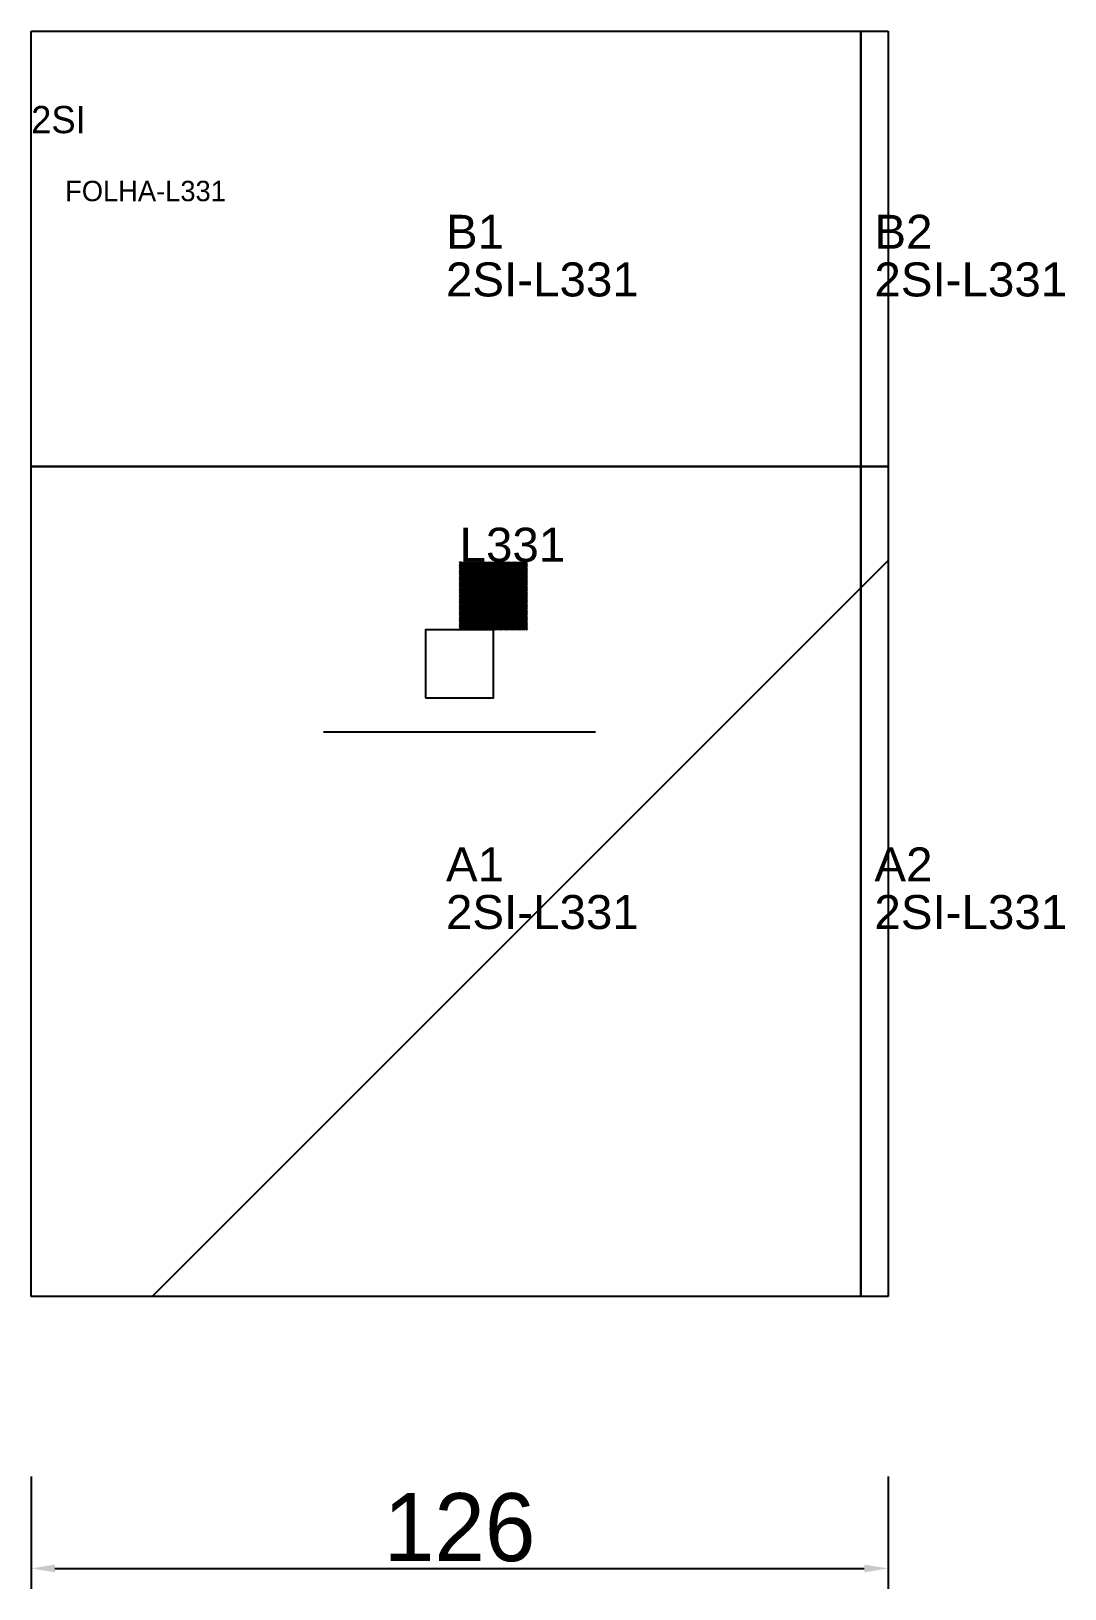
# Model space of a CAD drawing. Header units: metres. Extents: x 222 to 374, y -28 to 202.
import ezdxf

# ---------------------------------------------------------------- set-up
doc = ezdxf.new("R2010")
doc.units = ezdxf.units.M
for name, color, linetype in [('3', 3, 'CONTINUOUS'), ('AUX00', 7, 'CONTINUOUS'), ('COTA', 241, 'CONTINUOUS'), ('FOLHA', 255, 'CONTINUOUS'), ('Hachura', 251, 'CONTINUOUS'), ('NOMENCLATURA', 7, 'CONTINUOUS'), ('Nível', 160, 'CONTINUOUS'), ('Painéis', 200, 'CONTINUOUS'), ('Pilares', 5, 'CONTINUOUS'), ('REAPROVEITAMENTO', 251, 'CONTINUOUS'), ('SARR_2.2x7', 40, 'CONTINUOUS')]:
    doc.layers.add(name, color=color, linetype=linetype)
doc.styles.add('ARIAL', font='Arial.ttf')
doc.styles.add('STR_STANDARD', font='arial.ttf')
doc.dimstyles.new('EZ DXF', dxfattribs={"dimtxt": 10, "dimasz": 3.5, "dimexe": 3, "dimexo": 1.5, "dimgap": 1, "dimtad": 1, "dimdec": 1, "dimdsep": 46, "dimcen": 2.5, "dimazin": 3, "dimtfac": 1, "dimtmove": 0, "dimatfit": 3})

msp = doc.modelspace()

# ---------------------------------------------------------------- hatches: boundary and pattern name
at = {"layer": 'Hachura'}
h = msp.add_hatch(dxfattribs=at)
h.set_pattern_fill('ANSI31', scale=50)
h.paths.add_polyline_path([(222.2, 201.5), (348.2, 201.5), (348.2, 15.5), (222.2, 15.5)])
h = msp.add_hatch(dxfattribs=at)
h.set_pattern_fill('ANSI31', scale=50)
h.paths.add_polyline_path([(222.2, 201.5), (348.2, 201.5), (348.2, 15.5), (222.2, 15.5)])
at = {"layer": 'Reaproveitamento'}
h = msp.add_hatch(dxfattribs=at)
h.set_pattern_fill('SOLID')
h.paths.add_polyline_path([(285.2, 113.5), (295.2, 113.5), (295.2, 123.5), (285.2, 123.5)])
h = msp.add_hatch(dxfattribs=at)
h.set_pattern_fill('SOLID')
h.paths.add_polyline_path([(285.2, 113.5), (295.2, 113.5), (295.2, 123.5), (285.2, 123.5)])

# ---------------------------------------------------------------- linework, layer by layer
at = {"layer": '3'}
for points in [[(344.2, 15.5), (344.2, 201.5)], [(344.2, 15.5), (344.2, 201.5)], [(222.2, 137.5), (348.2, 137.5)], [(222.2, 137.5), (348.2, 137.5)]]:
    msp.add_lwpolyline(points, close=True, dxfattribs=at)
at = {"layer": 'Painéis', "color": 200}
for p, q in [((222.2, 201.5), (348.2, 201.5)), ((222.2, 15.5), (222.2, 201.5)), ((222.2, 201.5), (348.2, 201.5)), ((222.2, 15.5), (222.2, 201.5)), ((348.2, 201.5), (348.2, 15.5)), ((348.2, 201.5), (348.2, 15.5)), ((348.2, 15.5), (222.2, 15.5)), ((348.2, 15.5), (222.2, 15.5))]:
    msp.add_line(p, q, dxfattribs=at)
at = {"layer": 'Pilares'}
msp.add_lwpolyline([(280.2, 103.5), (290.2, 103.5), (290.2, 113.5), (280.2, 113.5)], close=True, dxfattribs=at)
msp.add_lwpolyline([(280.2, 103.5), (290.2, 103.5), (290.2, 113.5), (280.2, 113.5)], close=True, dxfattribs=at)
at = {"layer": 'SARR_2.2x7'}
msp.add_line((265.2, 98.5), (305.2, 98.5), dxfattribs=at)
msp.add_line((265.2, 98.5), (305.2, 98.5), dxfattribs=at)

# ---------------------------------------------------------------- texts
at = {"layer": '3', "style": 'STR_STANDARD'}
for s, p in [('B1', (283.2, 169.5)), ('B1', (283.2, 169.5)), ('B2', (346.2, 169.5)), ('B2', (346.2, 169.5)), ('A1', (283.2, 76.5)), ('A1', (283.2, 76.5)), ('A2', (346.2, 76.5)), ('A2', (346.2, 76.5))]:
    msp.add_text(s, height=5, dxfattribs=at).set_placement(p)
at = {"layer": 'AUX00', "style": 'STR_STANDARD'}
for p in [(283.2, 162.5), (283.2, 162.5), (346.2, 162.5), (346.2, 162.5), (283.2, 69.5), (283.2, 69.5), (346.2, 69.5), (346.2, 69.5)]:
    msp.add_text('2SI-L331', height=5, dxfattribs=at).set_placement(p)
at = {"layer": 'FOLHA'}
msp.add_text('FOLHA-L331', height=3, dxfattribs=at).set_placement((227.2, 176.5))
msp.add_text('FOLHA-L331', height=3, dxfattribs=at).set_placement((227.2, 176.5))
at = {"layer": 'NOMENCLATURA', "insert": (285.2, 128.5), "char_height": 5, "attachment_point": 1, "style": 'ARIAL'}
msp.add_mtext('L331', dxfattribs=at)
msp.add_mtext('L331', dxfattribs=at)
at = {"layer": 'Nível'}
msp.add_text('2SI', height=4, dxfattribs=at).set_placement((222.2, 186.5))
msp.add_text('2SI', height=4, dxfattribs=at).set_placement((222.2, 186.5))

# ---------------------------------------------------------------- dimensions: what is measured, and where the dimension line sits
at = {"layer": 'COTA'}
msp.add_linear_dim(base=(222.2, -24.5), p1=(222.2, -9.5), p2=(348.2, -9.5), dimstyle='EZ DXF', dxfattribs=at).render()
msp.add_linear_dim(base=(222.2, -24.5), p1=(222.2, -9.5), p2=(348.2, -9.5), dimstyle='EZ DXF', dxfattribs=at).render()

doc.saveas('drawing.dxf')
